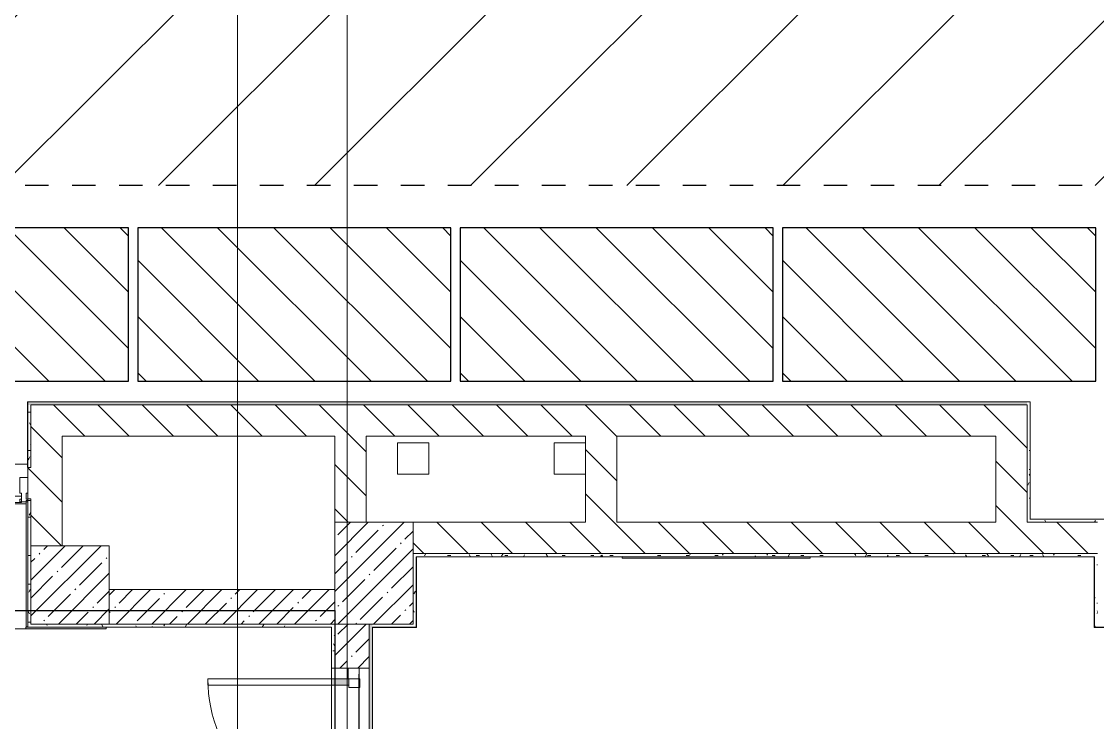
# Model space of a CAD drawing. Header units: millimetres. Extents: x -1113 to 415037, y -3642 to 354837.
# Drawn here: x 362707 to 369577, y 10271 to 14750 of the extents above; entities that cross this region are included whole.
import ezdxf

# ---------------------------------------------------------------- set-up
doc = ezdxf.new("R2010")
doc.units = ezdxf.units.MM
doc.linetypes.add('Штрих короткий', pattern=[600, 300, -300])
for name, color, linetype, lineweight in [('0) строит. леса', 20, 'Continuous', 30), ('A-AREA-BNDY', 7, 'Continuous', 5), ('A-DETL-GENF', 7, 'Continuous', 9), ('A-FLOR', 7, 'Continuous', 9), ('A-GLAZ-CWMG', 7, 'Continuous', 9), ('A-GLAZ-CWMG-1', 7, 'Continuous', 20), ('A-WALL', 7, 'Continuous', 5), ('I-WALL', 7, 'Continuous', 5), ('S-COLS', 7, 'Continuous', 9), ('S-COLS-1', 7, 'Continuous', 5), ('Оси', 7, 'Continuous', 9)]:
    doc.layers.add(name, color=color, linetype=linetype, lineweight=lineweight)
doc.layers.add('A-AREA-PATT-3', color=7, linetype='Continuous', lineweight=5, true_color=0xe6fae8, transparency=1)
doc.layers.add('A-FLOR-PATT-1', color=7, linetype='Continuous', lineweight=9, true_color=0xeef6ff, transparency=0.5)
for name, color, linetype, lineweight, true_color in [('A-DOOR-1', 7, 'Continuous', 5, 0xc0c0c0), ('A-DOOR-4', 7, 'Continuous', 5, 0xd7dbdf), ('A-WALL-1', 9, 'Continuous', 5, 0x808080), ('A-WALL-FNSH-1', 9, 'Continuous', 5, 0x808080)]:
    doc.layers.add(name, color=color, linetype=linetype, lineweight=lineweight, true_color=true_color)
pattern_1 = [(45, (289227.4, 1e-08), (-114.04925, 114.04925), []), (45, (289341.45, 1e-08), (-114.04925, 114.04925), [201.612, -40.322, 6.706, -33.617])]
pattern_2 = [(135, (289227.4, 1e-08), (-141.42136, -141.42136), [])]
pattern_3 = [(0, (289227.4, 1e-08), (243.84, 60.96), [20.117, -162.763, 20.117, -162.763, -975.36]), (0, (289227.4, 1e-08), (243.84, 60.96), [-365.76, 20.117, -345.643, 20.117, -162.763, -426.72]), (0, (289227.4, 1e-08), (243.84, 60.96), [-914.4, 20.117, -101.803, 20.117, -284.683]), (120, (289318.84, 30.48), (-174.71291, 180.691634), [20.117, -162.763, 20.117, -162.763, -975.36]), (120, (289318.84, 30.48), (-174.71291, 180.691634), [-365.76, 20.117, -345.643, 20.117, -162.763, -426.72]), (120, (289318.84, 30.48), (-174.71291, 180.691634), [-914.4, 20.117, -101.803, 20.117, -284.683]), (240, (289349.32, 152.4), (-69.12709, -241.651634), [20.117, -162.763, 20.117, -162.763, -975.36]), (240, (289349.32, 152.4), (-69.12709, -241.651634), [-365.76, 20.117, -345.643, 20.117, -162.763, -426.72]), (240, (289349.32, 152.4), (-69.12709, -241.651634), [-914.4, 20.117, -101.803, 20.117, -284.683])]

# ---------------------------------------------------------------- blocks, each defined once
blk = doc.blocks.new('BSC_Колонна _Прямоугольная - 650х500-23287315-Объем проектирования 3 этажа')
at = {"layer": 'S-COLS-1'}
h = blk.add_hatch(dxfattribs=at)
h.set_pattern_fill('FP_82', color=256, style=0, pattern_type=2)
h.set_pattern_definition([(135, (11225, -75730), (-114.04925, -114.04925), []), (135, (11225, -75615.95), (-114.04925, -114.04925), [201.612, -40.322, 6.706, -33.617])])
h.paths.add_polyline_path([(325, 90), (325, 250), (-325, 250), (-325, -250), (325, -250), (325, 44.7)])
for p, q in [((325, 250), (-325, 250)), ((-325, 250), (-325, -250)), ((325, -250), (325, 250)), ((-325, -250), (325, -250))]:
    blk.add_line(p, q, dxfattribs=at)
blk = doc.blocks.new('BSC_Колонна _Прямоугольная - 500х500-V546-Объем проектирования 3 этажа')
at = {"layer": 'S-COLS-1'}
h = blk.add_hatch(dxfattribs=at)
h.set_pattern_fill('FP_83', color=256, style=0, pattern_type=2)
h.set_pattern_definition([(45, (-73790, -11150), (-114.04925, 114.04925), []), (45, (-73675.95, -11150), (-114.04925, 114.04925), [201.613, -40.323, 6.706, -33.617])])
h.paths.add_polyline_path([(-190.9, -250), (250, -250), (250, 250), (-250, 250), (-250, -250)])
for p, q in [((250, 250), (-250, 250)), ((-250, 250), (-250, -250)), ((250, -250), (250, 250)), ((-250, -250), (250, -250))]:
    blk.add_line(p, q, dxfattribs=at)
blk = doc.blocks.new('Дверь_Витражная_остекление_ - ДВН_ДАО_Главный вход_1200 в свету Д-22 _п_-32306833-Объем проектирования 3 этажа')
at = {"layer": 'A-DETL-GENF'}
for p, q in [((-650, 35), (-650, 40)), ((-650, 40), (-595, 40)), ((-595, 40), (-595, -30)), ((650, 40), (595, 40)), ((595, 40), (595, -30)), ((650, 35), (650, 40)), ((-610, -30), (-650, -30)), ((-595, -30), (-650, -30)), ((-650, -35), (-650, -930)), ((-610, -930), (-610, -30)), ((595, -30), (650, -30)), ((610, -30), (610, -430)), ((650, -30), (610, -30)), ((650, -430), (650, -35)), ((610, -430), (650, -430)), ((-650, -930), (-610, -930))]:
    blk.add_line(p, q, dxfattribs=at)
at = {"layer": 'A-DOOR-1'}
for p, q in [((-650, -930), (-650, -35)), ((650, -430), (650, -35))]:
    blk.add_line(p, q, dxfattribs=at)
for centre, radius, start, end in [((-650, -30), 900, 270, 0), ((650, -30), 400, 180, 270)]:
    blk.add_arc(centre, radius, start, end, dxfattribs=at)
blk = doc.blocks.new('Прямоугольный импост - 50 x 70 мм-32306835-Объем проектирования 3 этажа')
at = {"layer": 'A-GLAZ-CWMG-1'}
for p, q in [((0, 35), (-70, 35)), ((-70, 35), (-70, -35)), ((0, -35), (0, 35)), ((-70, -35), (0, -35))]:
    blk.add_line(p, q, dxfattribs=at)
blk = doc.blocks.new('Дверь_Витражная_остекление_ - В-18-32468702-Объем проектирования 3 этажа')
at = {"layer": 'A-DETL-GENF'}
for p, q in [((-672.5, 965), (-669.5, 965)), ((-672.5, 965), (-672.5, 20)), ((-669.5, 965), (-672.5, 965)), ((-672.5, 965), (-672.5, 20)), ((-669.5, 965), (-627.5, 965)), ((-627.5, 965), (-669.5, 965)), ((-627.5, 965), (-627.5, 20)), ((-627.5, 20), (-627.5, 965)), ((-672.5, 885), (-669.5, 885)), ((-669.5, 885), (-627.5, 885)), ((-662.5, 885), (-662.5, 100)), ((-618.5, 885), (-618.5, 100)), ((722.5, 420), (677.5, 420)), ((677.5, 420), (677.5, 369.7)), ((722.5, 420), (677.5, 420)), ((677.5, 420), (677.5, 369.7)), ((722.5, 420), (722.5, 20)), ((722.5, 20), (722.5, 420)), ((677.5, 369.7), (677.5, 20)), ((677.5, 369.7), (677.5, 20)), ((668.5, 340), (668.5, 100)), ((689.5, 340), (677.5, 340)), ((722.5, 340), (689.5, 340)), ((712.5, 340), (712.5, 100)), ((-672.5, 100), (-669.5, 100)), ((-669.5, 100), (-627.5, 100)), ((689.5, 100), (677.5, 100)), ((722.5, 100), (689.5, 100)), ((-669.5, 20), (-672.5, 20)), ((-672.5, 20), (-669.5, 20)), ((-627.5, 20), (-667.4, 20)), ((-667.4, 20), (-627.5, 20))]:
    blk.add_line(p, q, dxfattribs=at)
at = {"layer": 'A-DOOR-1'}
for p, q in [((-672.5, 965), (-672.5, 20)), ((672.5, 420), (672.5, 369.8)), ((-672.5, 20), (-722.5, 20)), ((-722.5, 20), (-722.5, -20)), ((-672.5, -20), (-672.5, 20)), ((722.5, 20), (672.5, 20)), ((672.5, 20), (672.5, -20)), ((722.5, -20), (722.5, 20)), ((-722.5, -20), (-672.5, -20)), ((672.5, -20), (722.5, -20))]:
    blk.add_line(p, q, dxfattribs=at)
for centre, radius, start, end in [((-672.5, 20), 945, 89.81933, 90), ((672.5, 20), 400, 90, 147.77987), ((-672.5, 20), 945, 360, 19.85779), ((672.5, 20), 400, 176.043, 180)]:
    blk.add_arc(centre, radius, start, end, dxfattribs=at)
at = {"layer": 'A-DOOR-4'}
blk.add_line((672.5, 369.8), (672.5, 20), dxfattribs=at)
for centre, radius, start, end in [((-672.5, 20), 945, 45, 89.81933), ((-672.5, 20), 945, 24.83948, 44.8678), ((-672.5, 20), 945, 19.85779, 24.72432), ((672.5, 20), 400, 147.77987, 176.043)]:
    blk.add_arc(centre, radius, start, end, dxfattribs=at)
blk = doc.blocks.new('Прямоугольный импост - Импост структурный с накладкой - 160мм Темный-V716-Объем проектирования 3 этажа')
at = {"layer": 'A-GLAZ-CWMG-1'}
for p, q in [((0, 140), (-50, 140)), ((-50, 140), (-50, 40)), ((0, 40), (0, 140)), ((-50, 40), (-40, 40)), ((-40, 0), (-50, 0)), ((-50, 0), (-50, -17)), ((-40, 40), (-40, 0)), ((-10, 0), (-10, 40)), ((-10, 40), (0, 40)), ((0, 0), (-10, 0)), ((0, -17), (0, 0)), ((-50, -17), (0, -17))]:
    blk.add_line(p, q, dxfattribs=at)

msp = doc.modelspace()

# ---------------------------------------------------------------- hatches: boundary and pattern name
at = {"layer": '0) строит. леса', "linetype": 'Штрих короткий', "ltscale": 0.5}
h = msp.add_hatch(dxfattribs=at)
h.set_pattern_fill('ANSI31', color=256, scale=222)
h.paths.add_polyline_path([(372543.8, 21454.3), (371511.4, 21454.3), (371511.4, 23027.6), (370924.4, 23027.6), (370924.4, 25322.1), (357358.5, 25322.1), (357358.5, 15404.4), (359443.2, 15404.4), (359443.2, 15751.5), (360119.9, 15751.5), (360119.9, 15069.8), (359537.4, 15069.8), (359537.4, 13701.3), (369779.9, 13701.3), (369779.9, 12824.6), (372453.3, 12824.6), (372453.3, 15370.8), (372025.3, 15370.8), (372025.3, 17817.9), (372543.8, 17817.9)])
h.paths.add_polyline_path([(368328.4, 19132), (368328.4, 18590), (367786.4, 18590), (367786.4, 19132)], flags=16)
h.paths.add_polyline_path([(369856.4, 22679), (369856.4, 23221), (370398.4, 23221), (370398.4, 22679)], flags=16)
h.paths.add_polyline_path([(368328.4, 15671), (368328.4, 15129), (367786.4, 15129), (367786.4, 15671)], flags=16)
h.paths.add_polyline_path([(366498.4, 22679), (365956.4, 22679), (365956.4, 23221), (366498.4, 23221)], flags=16)
h.paths.add_polyline_path([(363288.4, 19121), (363288.4, 18579), (362746.4, 18579), (362746.4, 19121)], flags=16)
h.paths.add_polyline_path([(363289.4, 22680), (362747.4, 22680), (362747.4, 23222), (363289.4, 23222)], flags=16)
h.paths.add_polyline_path([(363288.4, 15671), (363288.4, 15129), (362746.4, 15129), (362746.4, 15671)], flags=16)
h.paths.add_polyline_path([(360058.4, 20629), (359516.4, 20629), (359516.4, 21171), (360058.4, 21171)], flags=16)
h.paths.add_polyline_path([(360058.4, 22679), (359516.4, 22679), (359516.4, 23221), (360058.4, 23221)], flags=16)
at = {"layer": '0) строит. леса'}
h = msp.add_hatch(dxfattribs=at)
h.set_pattern_fill('ANSI31', color=256, scale=80, angle=-90)
h.set_pattern_definition([(315, (507270.4, 9232.84), (179.60512, 179.60512), [])])
h.paths.add_polyline_path([(363391.3, 13432.5), (361391.3, 13432.5), (361391.3, 12452.5), (363391.3, 12452.5)])
h = msp.add_hatch(dxfattribs=at)
h.set_pattern_fill('ANSI31', color=256, scale=80, angle=-90)
h.set_pattern_definition([(315, (509328.67, 9232.84), (179.60512, 179.60512), [])])
h.paths.add_polyline_path([(365449.6, 13432.5), (363449.6, 13432.5), (363449.6, 12452.5), (365449.6, 12452.5)])
h = msp.add_hatch(dxfattribs=at)
h.set_pattern_fill('ANSI31', color=256, scale=80, angle=-90)
h.set_pattern_definition([(315, (511386.84, 9232.84), (179.60512, 179.60512), [])])
h.paths.add_polyline_path([(367507.7, 13432.5), (365507.7, 13432.5), (365507.7, 12452.5), (367507.7, 12452.5)])
h = msp.add_hatch(dxfattribs=at)
h.set_pattern_fill('ANSI31', color=256, scale=80, angle=-90)
h.set_pattern_definition([(315, (513445.12, 9232.84), (179.60512, 179.60512), [])])
h.paths.add_polyline_path([(369566, 13432.5), (367566, 13432.5), (367566, 12452.5), (369566, 12452.5)])
at = {"layer": 'A-AREA-PATT-3'}
h = msp.add_hatch(color=256, dxfattribs=at)
h.paths.add_polyline_path([(364947.4, 9179), (364947.4, 10619), (364937.4, 10619), (364938.7, 9179), (364944.1, 9179)])
h.paths.add_polyline_path([(367737.2, 11321), (367742.4, 11321), (367742.4, 11325), (366542.4, 11325), (366542.4, 11321), (367177.6, 11321)])
h = msp.add_hatch(color=256, dxfattribs=at)
h.paths.add_polyline_path([(337657.4, 7885), (337657.4, 7920), (337587.4, 7920), (337587.4, 7885)])
h.paths.add_polyline_path([(340087.4, 7885), (340087.3, 7920), (339152.4, 7920), (339152.4, 7885), (340087.3, 7885)])
h.paths.add_polyline_path([(339022.4, 7885), (339022.4, 7920), (338952.4, 7920), (338952.4, 7885)])
h.paths.add_polyline_path([(327987.2, 7920.5), (327987.4, 7920.5), (327987.4, 7980), (327967.4, 7981.4), (327967.4, 8000), (327903.4, 8000), (327903.4, 8050), (327867.4, 8050), (327867.4, 7920.5), (327967.4, 7920.5)])
h.paths.add_polyline_path([(327903.4, 10080), (327903.4, 10130), (327987.4, 10130), (327986.9, 10209.5), (327867.4, 10209.5), (327867.4, 10080)])
h.paths.add_polyline_path([(362737.1, 10869), (363247.1, 10869), (363247.1, 10874.5), (362735.9, 10874.5), (362736.4, 10869)])
h.paths.add_polyline_path([(356023.4, 10869), (356023.4, 10874.5), (355523.4, 10874.5), (355523.4, 10869), (356020.6, 10869)])
at = {"layer": 'A-FLOR-PATT-1'}
h = msp.add_hatch(color=256, dxfattribs=at)
h.paths.add_polyline_path([(364687.4, 9249), (364797.4, 9249), (364797.4, 9289), (364687.4, 9289)])
h.paths.add_polyline_path([(364687.4, 10509), (364797.4, 10509), (364797.4, 10549), (364687.4, 10549)])
at = {"layer": 'I-WALL'}
h = msp.add_hatch(dxfattribs=at)
h.set_pattern_fill('FP_191', color=256, style=0, pattern_type=2)
h.set_pattern_definition(pattern_3)
h.paths.add_polyline_path([(369127.4, 12300), (369127.4, 12320), (362747.4, 12320), (362747.4, 12300), (368927.4, 12300)])
h = msp.add_hatch(dxfattribs=at)
h.set_pattern_fill('FP_191', color=256, style=0, pattern_type=2)
h.set_pattern_definition(pattern_3)
h.paths.add_polyline_path([(362767.4, 11900), (362767.4, 12300), (362747.4, 12300), (362747.4, 11900)])
h = msp.add_hatch(dxfattribs=at)
h.set_pattern_fill('FP_23', color=256, style=0, pattern_type=2)
h.set_pattern_definition(pattern_2)
h.paths.add_polyline_path([(362767.4, 12100), (368927.4, 12100), (368927.4, 12300), (362767.4, 12300)])
h = msp.add_hatch(dxfattribs=at)
h.set_pattern_fill('FP_23', color=256, style=0, pattern_type=2)
h.set_pattern_definition(pattern_2)
h.paths.add_polyline_path([(369127.4, 11550), (369127.4, 12300), (368927.4, 12300), (368927.4, 11550)])
h = msp.add_hatch(dxfattribs=at)
h.set_pattern_fill('FP_191', color=256, style=0, pattern_type=2)
h.set_pattern_definition(pattern_3)
h.paths.add_polyline_path([(369147.4, 11570), (369147.4, 11570.1), (369146.4, 12320), (369127.4, 12320), (369127.4, 11570), (369146.4, 11570)])
h = msp.add_hatch(dxfattribs=at)
h.set_pattern_fill('FP_23', color=256, style=0, pattern_type=2)
h.set_pattern_definition(pattern_2)
h.paths.add_polyline_path([(362767.4, 11400), (362967.4, 11400), (362967.4, 12100), (362767.4, 12100), (362767.4, 11669)])
h = msp.add_hatch(dxfattribs=at)
h.set_pattern_fill('FP_23', color=256, style=0, pattern_type=2)
h.set_pattern_definition(pattern_2)
h.paths.add_polyline_path([(364907.4, 11550), (364907.4, 12100), (364707.4, 12100), (364707.4, 11550)])
h = msp.add_hatch(dxfattribs=at)
h.set_pattern_fill('FP_23', color=256, style=0, pattern_type=2)
h.set_pattern_definition(pattern_2)
h.paths.add_polyline_path([(366307.9, 11550), (366507.9, 11550), (366507.9, 12100), (366307.9, 12100), (366307.9, 11857)])
h = msp.add_hatch(dxfattribs=at)
h.set_pattern_fill('FP_23', color=256, style=0, pattern_type=2)
h.set_pattern_definition(pattern_2)
h.paths.add_polyline_path([(362767.4, 11700), (362767.4, 11900), (362747.4, 11900), (362747.4, 11700)])
h.paths.add_polyline_path([(359537.4, 11700), (359537.4, 11900), (359461.4, 11900), (359461.4, 11700), (359517.4, 11700)])
h.paths.add_polyline_path([(360037.4, 11700), (360057.4, 11700), (360057.4, 11900), (360037.4, 11900), (360037.4, 11857)])
h.paths.add_polyline_path([(357897.9, 11700), (357981.4, 11700), (357981.4, 11900), (357897.4, 11900), (357897.4, 11700)])
h = msp.add_hatch(dxfattribs=at)
h.set_pattern_fill('FP_191', color=256, style=0, pattern_type=2)
h.set_pattern_definition(pattern_3)
h.paths.add_polyline_path([(362767.4, 10900), (362767.4, 11690), (362747.4, 11690), (362747.4, 10900), (362755.7, 10900)])
h = msp.add_hatch(dxfattribs=at)
h.set_pattern_fill('FP_23', color=256, style=0, pattern_type=2)
h.set_pattern_definition(pattern_2)
h.paths.add_polyline_path([(369577.4, 11350), (369577.4, 11550), (365207.4, 11550), (365207.4, 11350), (369563.4, 11350)])
h = msp.add_hatch(dxfattribs=at)
h.set_pattern_fill('FP_191', color=256, style=0, pattern_type=2)
h.set_pattern_definition(pattern_3)
h.paths.add_polyline_path([(372616.5, 11550), (372777.4, 11550), (372777.4, 11570), (369146.4, 11568.1), (369127.4, 11550), (371528.7, 11550)])
h.paths.add_polyline_path([(369127.4, 11550), (369146.4, 11570), (369127.4, 11570)])
h = msp.add_hatch(dxfattribs=at)
h.set_pattern_fill('FP_191', color=256, style=0, pattern_type=2)
h.set_pattern_definition(pattern_3)
h.paths.add_polyline_path([(369353.2, 11330), (369556.4, 11330), (369557.4, 11350), (365207.4, 11350), (365207.4, 11330), (369146.4, 11330)])
h = msp.add_hatch(dxfattribs=at)
h.set_pattern_fill('FP_191', color=256, style=0, pattern_type=2)
h.set_pattern_definition(pattern_3)
h.paths.add_polyline_path([(369557.4, 10900), (369577.4, 10900), (369577.4, 11350), (369557.4, 11350), (369557.4, 11305)])
h = msp.add_hatch(dxfattribs=at)
h.set_pattern_fill('FP_191', color=256, style=0, pattern_type=2)
h.set_pattern_definition(pattern_3)
h.paths.add_polyline_path([(365207.4, 10880), (365227.4, 10880), (365227.4, 11329), (365207.4, 11329), (365207.4, 10900)])
h = msp.add_hatch(dxfattribs=at)
h.set_pattern_fill('FP_1', color=256, style=0, pattern_type=2)
h.set_pattern_definition(pattern_1)
h.paths.add_polyline_path([(364707.4, 10900), (364707.4, 11120), (363267.4, 11120), (363267.4, 10900), (364687.4, 10900)])
h = msp.add_hatch(dxfattribs=at)
h.set_pattern_fill('FP_191', color=256, style=0, pattern_type=2)
h.set_pattern_definition(pattern_3)
h.paths.add_polyline_path([(363914.3, 10880), (364686.4, 10880), (364686.4, 10900), (362747.4, 10900), (362747.4, 10880), (363267.4, 10880)])
h = msp.add_hatch(dxfattribs=at)
h.set_pattern_fill('FP_191', color=256, style=0, pattern_type=2)
h.set_pattern_definition(pattern_3)
h.paths.add_polyline_path([(364707.4, 8300), (364707.4, 9179), (364687.4, 9179), (364687.4, 8301), (364702.9, 8300.2)])
h.paths.add_polyline_path([(364697.4, 10619), (364707.4, 10619), (364707.4, 10900), (364687.4, 10900), (364687.4, 10619)])
h = msp.add_hatch(dxfattribs=at)
h.set_pattern_fill('FP_1', color=256, style=0, pattern_type=2)
h.set_pattern_definition(pattern_1)
h.paths.add_polyline_path([(364707.4, 7900), (364927.4, 7900), (364927.4, 9179), (364707.4, 9179), (364707.4, 8200)])
h.paths.add_polyline_path([(364865.7, 10619), (364927.4, 10619), (364927.4, 10900), (364707.4, 10900), (364707.4, 10619)])
h = msp.add_hatch(dxfattribs=at)
h.set_pattern_fill('FP_191', color=256, style=0, pattern_type=2)
h.set_pattern_definition(pattern_3)
h.paths.add_polyline_path([(364927.4, 4050), (364947.4, 4050), (364946.4, 10880), (364927.4, 10900), (364927.4, 4050)])
h.paths.add_polyline_path([(364947.4, 10880), (364947.4, 10900), (364927.4, 10900)])
h = msp.add_hatch(dxfattribs=at)
h.set_pattern_fill('FP_191', color=256, style=0, pattern_type=2)
h.set_pattern_definition(pattern_3)
h.paths.add_polyline_path([(373686.4, 10880), (373686.4, 10900), (369557.4, 10900), (369557.4, 10880), (373407.4, 10880)])

# ---------------------------------------------------------------- linework, layer by layer
for points in [[(351166.4, 10987.6), (364707.4, 10987.6), (364707.4, 7900), (327767.4, 7900), (327767.4, 10987.6), (350608.4, 10987.6)], [(364862.4, 9179), (364862.4, 10579)]]:
    msp.add_lwpolyline(points)
at = {"layer": '0) строит. леса', "linetype": 'Штрих короткий', "ltscale": 0.5}
msp.add_lwpolyline([(359537.4, 13430.2), (359537.4, 15069.8), (360119.9, 15069.8), (360119.9, 15751.5), (359443.2, 15751.5), (359443.2, 15404.4), (357358.5, 15404.4), (357358.5, 25322.1), (370924.4, 25322.1), (370924.4, 23027.6), (371511.4, 23027.6), (371511.4, 21454.3), (372543.8, 21454.3), (372543.8, 17817.9), (372025.3, 17817.9), (372025.3, 15370.8), (372453.3, 15370.8), (372453.3, 12824.6), (369779.9, 12824.6), (369779.9, 13701.3), (359537.4, 13701.3)], close=True, dxfattribs=at)
at = {"layer": '0) строит. леса'}
for points in [[(363391.3, 13432.5), (361391.3, 13432.5), (361391.3, 12452.5), (363391.3, 12452.5)], [(365449.6, 13432.5), (363449.6, 13432.5), (363449.6, 12452.5), (365449.6, 12452.5)], [(367507.7, 13432.5), (365507.7, 13432.5), (365507.7, 12452.5), (367507.7, 12452.5)], [(369566, 13432.5), (367566, 13432.5), (367566, 12452.5), (369566, 12452.5)]]:
    msp.add_lwpolyline(points, close=True, dxfattribs=at)
at = {"layer": 'A-AREA-BNDY', "flags": 128}
for points in [[(360058.4, 11921), (362746.4, 11921), (362746.4, 12321), (369148.4, 12321), (369148.4, 11571), (372776.4, 11571)], [(364687.4, 9179), (364687.4, 10619), (364686.4, 10619), (364686.4, 10879.5), (363247.1, 10879.5), (363247.1, 10869), (362739.4, 10869), (362735.9, 10869), (362588.9, 10869), (356165.9, 10869), (356023.4, 10869), (356018.4, 10869), (355523.4, 10869), (355523.4, 10879.5), (351166.4, 10879.5), (351166.4, 11349), (350608.4, 11349), (350608.4, 10879), (331628.4, 10879)]]:
    msp.add_lwpolyline(points, dxfattribs=at)
at = {"layer": 'A-FLOR'}
for p, q in [((369146.4, 12320), (362747.4, 12320)), ((362747.4, 12320), (362747.4, 11856.7)), ((365307.9, 12057), (365107.9, 12057)), ((365107.9, 12057), (365107.9, 11857)), ((365307.9, 11857), (365307.9, 12057)), ((366307.9, 12057), (366107.9, 12057)), ((366107.9, 12057), (366107.9, 11857)), ((365107.9, 11857), (365307.9, 11857)), ((366107.9, 11857), (366307.9, 11857)), ((362707.4, 11680), (362736.4, 11680)), ((362747.4, 11700), (362747.4, 11697)), ((360057.4, 11669), (362736.4, 11669)), ((372777.4, 11570), (369148.4, 11570)), ((365228.4, 10880), (365228.4, 11330)), ((363247.1, 10880), (364686.4, 10880)), ((364687.4, 10880), (364687.4, 8301)), ((364948.4, 10700), (364948.4, 10880)), ((364948.4, 10880), (365227.4, 10880)), ((369563.4, 10879), (373687.4, 10879))]:
    msp.add_line(p, q, dxfattribs=at)
at = {"layer": 'A-WALL'}
for p, q in [((369127.4, 12300), (369127.4, 11550)), ((362747.4, 11900), (362767.4, 11900)), ((369577.4, 11550), (369127.4, 11550)), ((369127.4, 11550), (369577.4, 11550)), ((369148.4, 11570), (369147.4, 11570)), ((369577.4, 11350), (365207.4, 11350)), ((369557.4, 11330), (365227.4, 11330)), ((365227.4, 11330), (365227.4, 10880)), ((369557.4, 10900), (369557.4, 11330)), ((363247.1, 10880), (363247.1, 10879.5)), ((364707.4, 10900), (363267.4, 10900)), ((364707.4, 10900), (364707.4, 10619)), ((364948.4, 10880), (364947.4, 10880)), ((364947.4, 10880), (364947.4, 4070))]:
    msp.add_line(p, q, dxfattribs=at)
at = {"layer": 'A-WALL-1'}
for p, q in [((369127.4, 12300), (362767.4, 12300)), ((362767.4, 12300), (362767.4, 11900)), ((369147.4, 12320), (369146.4, 12320)), ((369147.4, 11570), (369147.4, 12320)), ((362967.4, 12100), (364707.4, 12100)), ((362967.4, 11400), (362967.4, 12100)), ((364707.4, 12100), (364707.4, 11550)), ((364907.4, 11550), (364907.4, 12100)), ((364907.4, 12100), (366307.9, 12100)), ((366307.9, 12100), (366307.9, 11550)), ((366507.9, 12100), (368927.4, 12100)), ((366507.9, 11550), (366507.9, 12100)), ((368927.4, 12100), (368927.4, 11550)), ((362747.4, 11856.7), (362747.4, 11700)), ((362747.4, 11700), (362767.4, 11700)), ((362767.4, 11690), (362747.4, 11690)), ((362767.4, 11700), (362767.4, 11400)), ((362767.4, 11400), (362767.4, 11690)), ((366307.9, 11550), (365207.4, 11550)), ((368927.4, 11550), (366507.9, 11550)), ((364707.4, 11120), (363267.4, 11120)), ((362747.4, 10882.6), (362747.4, 10880)), ((364686.4, 10880), (364687.4, 10880)), ((364927.4, 10900), (364927.4, 4050)), ((364687.4, 10619), (364927.4, 10619))]:
    msp.add_line(p, q, dxfattribs=at)
at = {"layer": 'A-WALL-FNSH-1'}
for p, q in [((362746.4, 12321), (362746.4, 11900)), ((369148.4, 12321), (362746.4, 12321)), ((369148.4, 11571), (369148.4, 12321)), ((362746.4, 11900), (362747.4, 11900)), ((362747.4, 11690), (362736.4, 11690)), ((362736.4, 11690), (362736.4, 10882.6)), ((362747.4, 10882.6), (362747.4, 11690)), ((372776.4, 11571), (369148.4, 11571)), ((365228.4, 11329), (366542.4, 11329)), ((366542.4, 11329), (366542.4, 11330)), ((367742.4, 11330), (367742.4, 11329)), ((367742.4, 11329), (369556.4, 11329)), ((369556.4, 11329), (369556.4, 10879)), ((363247.1, 10880), (362735.9, 10880)), ((362735.9, 10880), (362735.9, 10869)), ((362735.9, 10869), (363247.1, 10869)), ((362736.4, 10882.6), (362747.4, 10882.6)), ((364686.4, 10880.5), (363247.1, 10880.5)), ((363247.1, 10880.5), (363247.1, 10880)), ((363247.1, 10879.5), (364686.4, 10879.5)), ((363247.1, 10869), (363247.1, 10879.5)), ((364686.4, 10880), (364686.4, 10880.5)), ((364686.4, 10879.5), (364686.4, 10619)), ((365228.4, 10879), (364947.4, 10879)), ((365228.4, 10879), (365228.4, 10880)), ((369556.4, 10879), (369563.4, 10879)), ((369557.4, 10880), (369557.4, 10900)), ((373686.4, 10880), (369557.4, 10880)), ((364948.4, 10619), (364948.4, 10700)), ((364686.4, 10619), (364687.4, 10619)), ((364947.4, 10619), (364948.4, 10619))]:
    msp.add_line(p, q, dxfattribs=at)
at = {"layer": 'I-WALL'}
for p, q in [((366542.4, 11329), (367742.4, 11329)), ((366542.4, 11329), (366542.4, 11321)), ((367742.4, 11321), (366542.4, 11321)), ((367742.4, 11329), (367742.4, 11321))]:
    msp.add_line(p, q, dxfattribs=at)
at = {"layer": 'Оси'}
for points in [[(364787.4, -1906.3), (364787.4, 3093.7), (364787.4, 22578.1), (364787.4, 27578.1)], [(364087.4, -1906.3), (364087.4, 3093.7), (364087.4, 22398.1), (364087.4, 27398.1)]]:
    msp.add_lwpolyline(points, dxfattribs=at)

# ---------------------------------------------------------------- block references
at = {"layer": 'A-DOOR-1'}
for name, p, rotation in [('Дверь_Витражная_остекление_ - В-18-32468702-Объем проектирования 3 этажа', (361984.9, 11697), 180), ('Дверь_Витражная_остекление_ - ДВН_ДАО_Главный вход_1200 в свету Д-22 _п_-32306833-Объем проектирования 3 этажа', (364827.4, 9899), 269.9999999999994)]:
    msp.add_blockref(name, p, dxfattribs=dict(at, rotation=rotation))
at = {"layer": 'A-GLAZ-CWMG'}
msp.add_blockref('Прямоугольный импост - Импост структурный с накладкой - 160мм Темный-V716-Объем проектирования 3 этажа', (362747.4, 11697), dxfattribs=at)
at = {"layer": 'A-GLAZ-CWMG', "rotation": 89.99999999999942}
msp.add_blockref('Прямоугольный импост - 50 x 70 мм-32306835-Объем проектирования 3 этажа', (364827.4, 10619), dxfattribs=at)
at = {"layer": 'S-COLS', "rotation": 270.0000000000007}
msp.add_blockref('BSC_Колонна _Прямоугольная - 650х500-23287315-Объем проектирования 3 этажа', (364957.4, 11225), dxfattribs=at)
at = {"layer": 'S-COLS'}
msp.add_blockref('BSC_Колонна _Прямоугольная - 500х500-V546-Объем проектирования 3 этажа', (363017.4, 11150), dxfattribs=at)

doc.saveas('drawing.dxf')
